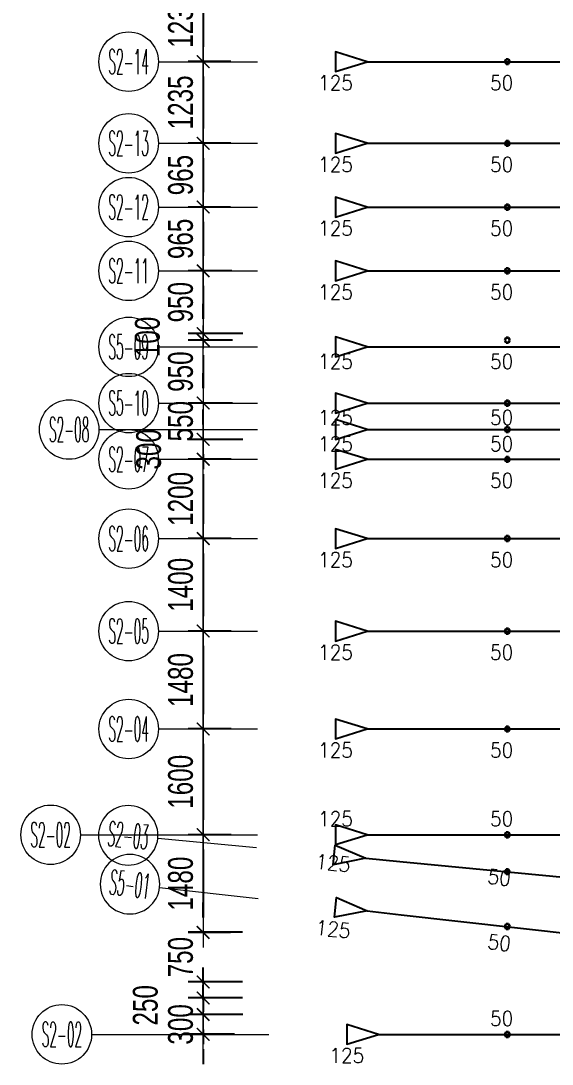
# Model space of a CAD drawing. Header units: millimetres. Extents: x 131629 to 589785, y -24154 to 45581.
# Drawn here: x 375639 to 383678, y 8149 to 23931 of the extents above; entities that cross this region are included whole.
import ezdxf
from ezdxf.enums import TextEntityAlignment as Align

# ---------------------------------------------------------------- set-up
doc = ezdxf.new("R2010")
doc.units = ezdxf.units.MM
doc.layers.get('0').update_dxf_attribs({"lineweight": 20})
doc.layers.get('Defpoints').update_dxf_attribs({"color": 151, "lineweight": 9})
doc.layers.add('ARES_TAG', color=3, linetype='Continuous')
doc.layers.add('NDC_S_TENDON', color=10, linetype='Continuous')
doc.layers.add('Current_plane_Column', color=7, linetype='Continuous', true_color=0x4b00ff)
for name, color, linetype, lineweight in [('NDC_S-TENDON', 6, 'Continuous', 35), ('NDC_S_ANNO', 7, 'Continuous', 20), ('NDC_S_DIM', 1, 'Continuous', 15), ('NDC_S_SYMBOL', 1, 'Continuous', 15)]:
    doc.layers.add(name, color=color, linetype=linetype, lineweight=lineweight)
doc.styles.add('ARES_ROMANS_0.36', font='romans.shx', dxfattribs={"width": 0.36, "bigfont": 'vns.shx'})
doc.styles.add('ARIAL', font='arial.ttf', dxfattribs={"width": 0.7})
doc.styles.add('MtXpl_standard_shx', font='standard.shx')
doc.styles.get("Standard").update_dxf_attribs({"font": 'arial.ttf'})
doc.dimstyles.new('NDC_dim_150', dxfattribs={"dimscale": 150, "dimtxt": 2.5, "dimasz": 1.5, "dimexe": 1.5, "dimexo": 2.5, "dimgap": 1, "dimtad": 1, "dimdec": 0, "dimzin": 0, "dimdsep": 46, "dimtxsty": 'ARIAL', "dimblk": 'DIMMARK', "dimcen": 0.09, "dimdle": 1.2, "dimclrd": 1, "dimclre": 1, "dimclrt": 3, "dimadec": 0, "dimazin": 0, "dimtfac": 1, "dimtdec": 0, "dimtix": 1, "dimtofl": 0, "dimtmove": 0, "dimatfit": 3, "dimfxl": 4, "dimfxlon": 1, "dimtolj": 1, "dimtzin": 0, "dimarcsym": 0})

# ---------------------------------------------------------------- blocks, each defined once
blk = doc.blocks.new('*U625')
at = {"layer": 'NDC_S_SYMBOL', "color": 3}
blk.add_line((-10269, 0), (-7588, 0), dxfattribs=at)
blk.add_circle((-10719, 0), 450, dxfattribs=at)
at = {"layer": 'NDC_S_TENDON'}
blk.add_line((-5409, 0), (-500, 0), dxfattribs=at)
blk.add_lwpolyline([(-5929, 0), (-6409, 150), (-6409, -150), (-5929, 0), (-5409, 0)], dxfattribs=at)
at = {"layer": 'ARES_TAG', "style": 'ARES_ROMANS_0.36', "width": 0.36}
blk.add_attdef('S3', text='', height=375, dxfattribs=at).set_placement((-10719, 0), align=Align.MIDDLE_CENTER)
blk = doc.blocks.new('*U642')
at = {"layer": 'NDC_S_SYMBOL', "color": 3}
blk.add_line((-10006, 0), (-7606, 0), dxfattribs=at)
blk.add_circle((-10456, 0), 450, dxfattribs=at)
at = {"layer": 'NDC_S_TENDON'}
blk.add_line((-5426, 0), (-500, 0), dxfattribs=at)
blk.add_lwpolyline([(-5946, 0), (-6426, 150), (-6426, -150), (-5946, 0), (-5426, 0)], dxfattribs=at)
at = {"layer": 'ARES_TAG', "style": 'ARES_ROMANS_0.36', "width": 0.36}
blk.add_attdef('S3', text='', height=375, dxfattribs=at).set_placement((-10456, 0), align=Align.MIDDLE_CENTER)
blk = doc.blocks.new('*U626')
at = {"layer": 'NDC_S_SYMBOL', "color": 3}
blk.add_line((-9088, 0), (-7588, 0), dxfattribs=at)
blk.add_circle((-9538, 0), 450, dxfattribs=at)
at = {"layer": 'NDC_S_TENDON'}
blk.add_line((-5409, 0), (-500, 0), dxfattribs=at)
blk.add_lwpolyline([(-5929, 0), (-6409, 150), (-6409, -150), (-5929, 0), (-5409, 0)], dxfattribs=at)
at = {"layer": 'ARES_TAG', "style": 'ARES_ROMANS_0.36', "width": 0.36}
blk.add_attdef('S3', text='', height=375, dxfattribs=at).set_placement((-9538, 0), align=Align.MIDDLE_CENTER)
blk = doc.blocks.new('*U638')
at = {"layer": 'NDC_S_SYMBOL', "color": 3}
blk.add_line((-9088, 0), (-7588, 0), dxfattribs=at)
blk.add_circle((-9538, 0), 450, dxfattribs=at)
at = {"layer": 'NDC_S_TENDON'}
for p, q in [((-5409, 0), (-500, 0)), ((-500, 0), (2837, 0)), ((2837, 0), (3639, 0)), ((3639, 0), (4639, 0)), ((4489, -150), (4489, 150))]:
    blk.add_line(p, q, dxfattribs=at)
blk.add_lwpolyline([(-5929, 0), (-6409, 150), (-6409, -150), (-5929, 0), (-5409, 0)], dxfattribs=at)
at = {"layer": 'ARES_TAG', "style": 'ARES_ROMANS_0.36', "width": 0.36}
blk.add_attdef('S3', text='', height=375, dxfattribs=at).set_placement((-9538, 0), align=Align.MIDDLE_CENTER)
blk = doc.blocks.new('*U633')
at = {"layer": 'NDC_S_SYMBOL', "color": 3}
blk.add_line((-9088, 0), (-7588, 0), dxfattribs=at)
blk.add_circle((-9538, 0), 450, dxfattribs=at)
at = {"layer": 'NDC_S_TENDON'}
blk.add_line((-5408, 0), (-500, 0), dxfattribs=at)
blk.add_lwpolyline([(-5928, 0), (-6408, 150), (-6408, -150), (-5928, 0), (-5408, 0)], dxfattribs=at)
at = {"layer": 'ARES_TAG', "style": 'ARES_ROMANS_0.36', "width": 0.36}
blk.add_attdef('S3', text='', height=375, dxfattribs=at).set_placement((-9538, 0), align=Align.MIDDLE_CENTER)
blk = doc.blocks.new('*U623')
at = {"layer": 'NDC_S_SYMBOL', "color": 3}
blk.add_line((-10269, 0), (-7588, 0), dxfattribs=at)
blk.add_circle((-10719, 0), 450, dxfattribs=at)
at = {"layer": 'NDC_S_TENDON'}
blk.add_line((-5409, 0), (-500, 0), dxfattribs=at)
blk.add_lwpolyline([(-5929, 0), (-6409, 150), (-6409, -150), (-5929, 0), (-5409, 0)], dxfattribs=at)
at = {"layer": 'ARES_TAG', "style": 'ARES_ROMANS_0.36', "width": 0.36}
blk.add_attdef('S3', text='', height=375, dxfattribs=at).set_placement((-10719, 0), align=Align.MIDDLE_CENTER)
blk = doc.blocks.new('*U621')
at = {"layer": 'NDC_S_SYMBOL', "color": 3}
blk.add_line((-31363, -1675), (-29872, -1508), dxfattribs=at)
blk.add_circle((-31810, -1725), 450, dxfattribs=at)
at = {"layer": 'NDC_S_TENDON'}
blk.add_line((-27706, -1264), (-16450, 0), dxfattribs=at)
blk.add_lwpolyline([(-28223, -1322), (-28717, -1227), (-28683, -1525), (-28223, -1322), (-27706, -1264)], dxfattribs=at)
at = {"layer": 'ARES_TAG', "style": 'ARES_ROMANS_0.36', "width": 0.36}
blk.add_attdef('S3', text='', height=375, rotation=6.4084, dxfattribs=at).set_placement((-31810, -1725), align=Align.MIDDLE_CENTER)
blk = doc.blocks.new('*U622')
at = {"layer": 'NDC_S_SYMBOL', "color": 3}
blk.add_line((-31388, -1430), (-29895, -1287), dxfattribs=at)
blk.add_circle((-31836, -1473), 450, dxfattribs=at)
at = {"layer": 'NDC_S_TENDON'}
blk.add_line((-27725, -1079), (-16450, 0), dxfattribs=at)
blk.add_lwpolyline([(-28243, -1129), (-28735, -1025), (-28707, -1324), (-28243, -1129), (-27725, -1079)], dxfattribs=at)
at = {"layer": 'ARES_TAG', "style": 'ARES_ROMANS_0.36', "width": 0.36}
blk.add_attdef('S3', text='', height=375, rotation=5.4684, dxfattribs=at).set_placement((-31836, -1473), align=Align.MIDDLE_CENTER)
blk = doc.blocks.new('*U640')
at = {"layer": 'NDC_S_SYMBOL', "color": 3}
blk.add_line((-9088, 0), (-7588, 0), dxfattribs=at)
blk.add_circle((-9538, 0), 450, dxfattribs=at)
at = {"layer": 'NDC_S_TENDON'}
blk.add_line((-5409, 0), (-500, 0), dxfattribs=at)
blk.add_lwpolyline([(-5929, 0), (-6409, 150), (-6409, -150), (-5929, 0), (-5409, 0)], dxfattribs=at)
at = {"layer": 'ARES_TAG', "style": 'ARES_ROMANS_0.36', "width": 0.36}
blk.add_attdef('S3', text='', height=375, dxfattribs=at).set_placement((-9538, 0), align=Align.MIDDLE_CENTER)
blk = doc.blocks.new('TDX')
at = {"layer": 'NDC_S-TENDON', "linetype": 'Continuous'}
for p, q in [((380, 13849), (360, 13814)), ((380, 13849), (360, 13814)), ((360, 13814), (380, 13779)), ((360, 13814), (380, 13779)), ((420, 13849), (380, 13849)), ((420, 13849), (380, 13849)), ((380, 13779), (420, 13779)), ((380, 13779), (420, 13779)), ((440, 13814), (420, 13849)), ((440, 13814), (420, 13849)), ((420, 13779), (440, 13814)), ((420, 13779), (440, 13814)), ((380, 12614), (360, 12579)), ((380, 12614), (360, 12579)), ((360, 12579), (380, 12544)), ((360, 12579), (380, 12544)), ((420, 12614), (380, 12614)), ((420, 12614), (380, 12614)), ((380, 12544), (420, 12544)), ((380, 12544), (420, 12544)), ((440, 12579), (420, 12614)), ((440, 12579), (420, 12614)), ((420, 12544), (440, 12579)), ((420, 12544), (440, 12579)), ((380, 11649), (360, 11614)), ((380, 11649), (360, 11614)), ((360, 11614), (380, 11579)), ((360, 11614), (380, 11579)), ((420, 11649), (380, 11649)), ((420, 11649), (380, 11649)), ((380, 11579), (420, 11579)), ((380, 11579), (420, 11579)), ((440, 11614), (420, 11649)), ((440, 11614), (420, 11649)), ((420, 11579), (440, 11614)), ((420, 11579), (440, 11614)), ((380, 10684), (360, 10649)), ((380, 10684), (360, 10649)), ((360, 10649), (380, 10614)), ((360, 10649), (380, 10614)), ((420, 10684), (380, 10684)), ((420, 10684), (380, 10684)), ((380, 10614), (420, 10614)), ((380, 10614), (420, 10614)), ((440, 10649), (420, 10684)), ((440, 10649), (420, 10684)), ((420, 10614), (440, 10649)), ((420, 10614), (440, 10649)), ((380, 9634), (360, 9599)), ((380, 9634), (360, 9599)), ((420, 9634), (380, 9634)), ((420, 9634), (380, 9634)), ((440, 9599), (420, 9634)), ((440, 9599), (420, 9634)), ((360, 9599), (380, 9564)), ((360, 9599), (380, 9564)), ((380, 9564), (420, 9564)), ((380, 9564), (420, 9564)), ((420, 9564), (440, 9599)), ((420, 9564), (440, 9599)), ((380, 8684), (360, 8649)), ((380, 8684), (360, 8649)), ((420, 8684), (380, 8684)), ((420, 8684), (380, 8684)), ((440, 8649), (420, 8684)), ((440, 8649), (420, 8684)), ((360, 8649), (380, 8614)), ((360, 8649), (380, 8614)), ((380, 8614), (420, 8614)), ((380, 8614), (420, 8614)), ((420, 8614), (440, 8649)), ((420, 8614), (440, 8649)), ((380, 8284), (360, 8249)), ((380, 8284), (360, 8249)), ((360, 8249), (380, 8214)), ((360, 8249), (380, 8214)), ((420, 8284), (380, 8284)), ((420, 8284), (380, 8284)), ((380, 8214), (420, 8214)), ((380, 8214), (420, 8214)), ((440, 8249), (420, 8284)), ((440, 8249), (420, 8284)), ((420, 8214), (440, 8249)), ((420, 8214), (440, 8249)), ((380, 7833), (360, 7799)), ((380, 7833), (360, 7799)), ((360, 7799), (380, 7764)), ((360, 7799), (380, 7764)), ((420, 7833), (380, 7833)), ((420, 7833), (380, 7833)), ((380, 7764), (420, 7764)), ((380, 7764), (420, 7764)), ((440, 7799), (420, 7833)), ((440, 7799), (420, 7833)), ((420, 7764), (440, 7799)), ((420, 7764), (440, 7799)), ((380, 6634), (360, 6599)), ((380, 6634), (360, 6599)), ((420, 6634), (380, 6634)), ((420, 6634), (380, 6634)), ((440, 6599), (420, 6634)), ((440, 6599), (420, 6634)), ((360, 6599), (380, 6564)), ((360, 6599), (380, 6564)), ((380, 6564), (420, 6564)), ((380, 6564), (420, 6564)), ((420, 6564), (440, 6599)), ((420, 6564), (440, 6599)), ((380, 5234), (360, 5199)), ((380, 5234), (360, 5199)), ((420, 5234), (380, 5234)), ((420, 5234), (380, 5234)), ((440, 5199), (420, 5234)), ((440, 5199), (420, 5234)), ((360, 5199), (380, 5164)), ((360, 5199), (380, 5164)), ((380, 5164), (420, 5164)), ((380, 5164), (420, 5164)), ((420, 5164), (440, 5199)), ((420, 5164), (440, 5199)), ((380, 3754), (360, 3719)), ((380, 3754), (360, 3719)), ((360, 3719), (380, 3684)), ((360, 3719), (380, 3684)), ((420, 3754), (380, 3754)), ((420, 3754), (380, 3754)), ((380, 3684), (420, 3684)), ((380, 3684), (420, 3684)), ((440, 3719), (420, 3754)), ((440, 3719), (420, 3754)), ((420, 3684), (440, 3719)), ((420, 3684), (440, 3719)), ((380, 2154), (360, 2119)), ((380, 2154), (360, 2119)), ((360, 2119), (380, 2084)), ((360, 2119), (380, 2084)), ((420, 2154), (380, 2154)), ((420, 2154), (380, 2154)), ((380, 2084), (420, 2084)), ((380, 2084), (420, 2084)), ((440, 2119), (420, 2154)), ((440, 2119), (420, 2154)), ((420, 2084), (440, 2119)), ((420, 2084), (440, 2119)), ((380, 1595, 2947), (360, 1561, 2947)), ((380, 1595, 2947), (360, 1561, 2947)), ((420, 1595, 2947), (380, 1595, 2947)), ((420, 1595, 2947), (380, 1595, 2947)), ((440, 1561, 2947), (420, 1595, 2947)), ((440, 1561, 2947), (420, 1595, 2947)), ((360, 1561, 2947), (380, 1526, 2947)), ((360, 1561, 2947), (380, 1526, 2947)), ((380, 1526, 2947), (420, 1526, 2947)), ((380, 1526, 2947), (420, 1526, 2947)), ((420, 1526, 2947), (440, 1561, 2947)), ((420, 1526, 2947), (440, 1561, 2947)), ((380, 765, 2866), (360, 730, 2866)), ((380, 765, 2866), (360, 730, 2866)), ((360, 730, 2866), (380, 695, 2866)), ((360, 730, 2866), (380, 695, 2866)), ((420, 765, 2866), (380, 765, 2866)), ((420, 765, 2866), (380, 765, 2866)), ((380, 695, 2866), (420, 695, 2866)), ((380, 695, 2866), (420, 695, 2866)), ((440, 730, 2866), (420, 765, 2866)), ((440, 730, 2866), (420, 765, 2866)), ((420, 695, 2866), (440, 730, 2866)), ((420, 695, 2866), (440, 730, 2866)), ((380, -866, 17), (360, -901, 17)), ((380, -866, 17), (360, -901, 17)), ((360, -901, 17), (380, -936, 17)), ((360, -901, 17), (380, -936, 17)), ((420, -866, 17), (380, -866, 17)), ((420, -866, 17), (380, -866, 17)), ((380, -936, 17), (420, -936, 17)), ((380, -936, 17), (420, -936, 17)), ((440, -901, 17), (420, -866, 17)), ((440, -901, 17), (420, -866, 17)), ((420, -936, 17), (440, -901, 17)), ((420, -936, 17), (440, -901, 17))]:
    blk.add_line(p, q, dxfattribs=at)
ref = blk.add_blockref('*U633', (4208, 13814, -483))
ref.add_attrib('S3', 'S2-14', dxfattribs={"layer": 'ARES_TAG', "height": 375, "style": 'ARES_ROMANS_0.36', "width": 0.36}).set_placement((-5330, 13814, -483), align=Align.MIDDLE_CENTER)
ref = blk.add_blockref('*U633', (4208, 12579, -483))
ref.add_attrib('S3', 'S2-13', dxfattribs={"layer": 'ARES_TAG', "height": 375, "style": 'ARES_ROMANS_0.36', "width": 0.36}).set_placement((-5330, 12579, -483), align=Align.MIDDLE_CENTER)
ref = blk.add_blockref('*U638', (4209, 11614, -575))
ref.add_attrib('S3', 'S2-12', dxfattribs={"layer": 'ARES_TAG', "height": 375, "style": 'ARES_ROMANS_0.36', "width": 0.36}).set_placement((-5330, 11614, -575), align=Align.MIDDLE_CENTER)
ref = blk.add_blockref('*U638', (4209, 10649, 2300))
ref.add_attrib('S3', 'S2-11', dxfattribs={"layer": 'ARES_TAG', "height": 375, "style": 'ARES_ROMANS_0.36', "width": 0.36}).set_placement((-5330, 10649, 2300), align=Align.MIDDLE_CENTER)
ref = blk.add_blockref('*U640', (4209, 9499, -575))
ref.add_attrib('S3', 'S5-09', dxfattribs={"layer": 'ARES_TAG', "height": 375, "style": 'ARES_ROMANS_0.36', "width": 0.36}).set_placement((-5330, 9499, -575), align=Align.MIDDLE_CENTER)
ref = blk.add_blockref('*U640', (4209, 8649, -575))
ref.add_attrib('S3', 'S5-10', dxfattribs={"layer": 'ARES_TAG', "height": 375, "style": 'ARES_ROMANS_0.36', "width": 0.36}).set_placement((-5330, 8649, -575), align=Align.MIDDLE_CENTER)
ref = blk.add_blockref('*U642', (4226, 8249, 2098))
ref.add_attrib('S3', 'S2-08', dxfattribs={"layer": 'ARES_TAG', "height": 375, "style": 'ARES_ROMANS_0.36', "width": 0.36}).set_placement((-6230, 8249, 2098), align=Align.MIDDLE_CENTER)
ref = blk.add_blockref('*U626', (4209, 7799, 2228))
ref.add_attrib('S3', 'S2-07', dxfattribs={"layer": 'ARES_TAG', "height": 375, "style": 'ARES_ROMANS_0.36', "width": 0.36}).set_placement((-5330, 7799, 2228), align=Align.MIDDLE_CENTER)
ref = blk.add_blockref('*U626', (4209, 6599, 2228))
ref.add_attrib('S3', 'S2-06', dxfattribs={"layer": 'ARES_TAG', "height": 375, "style": 'ARES_ROMANS_0.36', "width": 0.36}).set_placement((-5330, 6599, 2228), align=Align.MIDDLE_CENTER)
ref = blk.add_blockref('*U626', (4209, 5199, 2228))
ref.add_attrib('S3', 'S2-05', dxfattribs={"layer": 'ARES_TAG', "height": 375, "style": 'ARES_ROMANS_0.36', "width": 0.36}).set_placement((-5330, 5199, 2228), align=Align.MIDDLE_CENTER)
ref = blk.add_blockref('*U626', (4209, 3719, 2228))
ref.add_attrib('S3', 'S2-04', dxfattribs={"layer": 'ARES_TAG', "height": 375, "style": 'ARES_ROMANS_0.36', "width": 0.36}).set_placement((-5330, 3719, 2228), align=Align.MIDDLE_CENTER)
ref = blk.add_blockref('*U623', (4209, 2119, 2228))
ref.add_attrib('S3', 'S2-02', dxfattribs={"layer": 'ARES_TAG', "height": 375, "style": 'ARES_ROMANS_0.36', "width": 0.36}).set_placement((-6511, 2119, 2228), align=Align.MIDDLE_CENTER)
ref = blk.add_blockref('*U622', (26500, 637, 2124), dxfattribs=dict(xscale=-1, rotation=180))
ref.add_attrib('S3', 'S2-03', dxfattribs={"layer": 'ARES_TAG', "height": 375, "rotation": 354.5316, "style": 'ARES_ROMANS_0.36', "width": 0.36}).set_placement((-5336, 2110, 2124), align=Align.MIDDLE_CENTER)
ref = blk.add_blockref('*U621', (26500, -354, 1933), dxfattribs=dict(xscale=-1, rotation=180))
ref.add_attrib('S3', 'S5-01', dxfattribs={"layer": 'ARES_TAG', "height": 375, "rotation": 353.5916, "style": 'ARES_ROMANS_0.36', "width": 0.36}).set_placement((-5310, 1371, 1933), align=Align.MIDDLE_CENTER)
ref = blk.add_blockref('*U625', (4379, -901, 2245))
ref.add_attrib('S3', 'S2-02', dxfattribs={"layer": 'ARES_TAG', "height": 375, "style": 'ARES_ROMANS_0.36', "width": 0.36}).set_placement((-6340, -901, 2245), align=Align.MIDDLE_CENTER)
at = {"layer": 'NDC_S_ANNO', "linetype": 'Continuous', "style": 'MtXpl_standard_shx'}
for p in [(138, 13381), (138, 12146), (138, 11181), (138, 10216), (138, 9166), (138, 8319), (138, 7919), (138, 7366), (138, 6166), (138, 4766), (138, 3286), (138, 2247), (138, -773, 17)]:
    blk.add_text('50', height=225, dxfattribs=at).set_placement(p)
for p in [(91, 1381), (91, 393)]:
    blk.add_text('50', height=225, rotation=353.6135, dxfattribs=at).set_placement(p)
at = {"layer": 'NDC_S_ANNO', "linetype": 'Continuous', "char_height": 225, "attachment_point": 5, "line_spacing_factor": 0.75}
for insert in [(-2200, 13495), (-2200, 12260), (-2200, 11295), (-2200, 10330), (-2200, 9280), (-2200, 8432), (-2200, 8032), (-2200, 7480), (-2200, 6280), (-2200, 4880), (-2200, 3400), (-2200, 2361), (-2029, -1220, -8828)]:
    blk.add_mtext('\\FSTANDARD.shx;125', dxfattribs=dict(at, insert=insert))
at = {"layer": 'NDC_S_ANNO', "linetype": 'Continuous', "char_height": 225, "attachment_point": 5, "rotation": 353.6135, "line_spacing_factor": 0.75}
for insert in [(-2236, 1691, 2904), (-2236, 691, 2986)]:
    blk.add_mtext('\\FSTANDARD.shx;125', dxfattribs=dict(at, insert=insert))
blk = doc.blocks.new('DIMMARK')
at = {"layer": 'NDC_S_DIM', "color": 1}
blk.add_line((-1.5, 0), (1, 0), dxfattribs=at)
at = {"layer": 'NDC_S_DIM', "color": 2, "const_width": 0.1}
blk.add_lwpolyline([(-0.424, -0.424), (0.424, 0.424)], dxfattribs=at)
blk = doc.blocks.new('*D930')
at = {"layer": 'Defpoints', "color": 0, "ltscale": 100, "transparency": 16777216}
for p in [(381625, 24550, 2800), (378398, 23315), (381625, 23315, 2800)]:
    blk.add_point(p, dxfattribs=at)
at = {"layer": 'NDC_S_DIM', "color": 1, "lineweight": -2, "ltscale": 100, "transparency": 16777216}
for p, q in [((378814, 24550), (378173, 24550)), ((378398, 24325), (378398, 23540)), ((378814, 23315), (378173, 23315))]:
    blk.add_line(p, q, dxfattribs=at)
at = {"layer": 'NDC_S_DIM', "color": 1, "lineweight": -2, "ltscale": 100, "transparency": 16777216, "xscale": 225, "yscale": 225, "zscale": 225}
for p, rotation in [((378398, 24550), 90), ((378398, 23315), 270)]:
    blk.add_blockref('DIMMARK', p, dxfattribs=dict(at, rotation=rotation))
at = {"layer": 'NDC_S_DIM', "color": 3, "ltscale": 100, "transparency": 16777216, "insert": (378057, 23933), "char_height": 375, "attachment_point": 5, "rotation": 90, "style": 'ARIAL'}
blk.add_mtext('\\A1;1235', dxfattribs=at)
blk = doc.blocks.new('*D931')
at = {"layer": 'Defpoints', "color": 0, "ltscale": 100, "transparency": 16777216}
for p in [(381625, 23315, 2800), (378398, 22080), (381625, 22080, 2800)]:
    blk.add_point(p, dxfattribs=at)
at = {"layer": 'NDC_S_DIM', "color": 1, "lineweight": -2, "ltscale": 100, "transparency": 16777216}
for p, q in [((378814, 23315), (378173, 23315)), ((378398, 23090), (378398, 22305)), ((378814, 22080), (378173, 22080))]:
    blk.add_line(p, q, dxfattribs=at)
at = {"layer": 'NDC_S_DIM', "color": 1, "lineweight": -2, "ltscale": 100, "transparency": 16777216, "xscale": 225, "yscale": 225, "zscale": 225}
for p, rotation in [((378398, 23315), 90), ((378398, 22080), 270)]:
    blk.add_blockref('DIMMARK', p, dxfattribs=dict(at, rotation=rotation))
at = {"layer": 'NDC_S_DIM', "color": 3, "ltscale": 100, "transparency": 16777216, "insert": (378057, 22698), "char_height": 375, "attachment_point": 5, "rotation": 90, "style": 'ARIAL'}
blk.add_mtext('\\A1;1235', dxfattribs=at)
blk = doc.blocks.new('*D932')
at = {"layer": 'Defpoints', "color": 0, "ltscale": 100, "transparency": 16777216}
for p in [(381625, 22080, 2800), (378398, 21115), (381625, 21115, 2817)]:
    blk.add_point(p, dxfattribs=at)
at = {"layer": 'NDC_S_DIM', "color": 1, "lineweight": -2, "ltscale": 100, "transparency": 16777216}
for p, q in [((378814, 22080), (378173, 22080)), ((378398, 21855), (378398, 21340)), ((378812, 21115), (378173, 21115))]:
    blk.add_line(p, q, dxfattribs=at)
at = {"layer": 'NDC_S_DIM', "color": 1, "lineweight": -2, "ltscale": 100, "transparency": 16777216, "xscale": 225, "yscale": 225, "zscale": 225}
for p, rotation in [((378398, 22080), 90), ((378398, 21115), 270)]:
    blk.add_blockref('DIMMARK', p, dxfattribs=dict(at, rotation=rotation))
at = {"layer": 'NDC_S_DIM', "color": 3, "ltscale": 100, "transparency": 16777216, "insert": (378057, 21598), "char_height": 375, "attachment_point": 5, "rotation": 90, "style": 'ARIAL'}
blk.add_mtext('\\A1;965', dxfattribs=at)
blk = doc.blocks.new('*D933')
at = {"layer": 'Defpoints', "color": 0, "ltscale": 100, "transparency": 16777216}
for p in [(381625, 21115, 2817), (378398, 20150), (381639, 20150, 2625)]:
    blk.add_point(p, dxfattribs=at)
at = {"layer": 'NDC_S_DIM', "color": 1, "lineweight": -2, "ltscale": 100, "transparency": 16777216}
for p, q in [((378812, 21115), (378173, 21115)), ((378398, 20890), (378398, 20375)), ((378831, 20150), (378173, 20150))]:
    blk.add_line(p, q, dxfattribs=at)
at = {"layer": 'NDC_S_DIM', "color": 1, "lineweight": -2, "ltscale": 100, "transparency": 16777216, "xscale": 225, "yscale": 225, "zscale": 225}
for p, rotation in [((378398, 21115), 90), ((378398, 20150), 270)]:
    blk.add_blockref('DIMMARK', p, dxfattribs=dict(at, rotation=rotation))
at = {"layer": 'NDC_S_DIM', "color": 3, "ltscale": 100, "transparency": 16777216, "insert": (378057, 20633), "char_height": 375, "attachment_point": 5, "rotation": 90, "style": 'ARIAL'}
blk.add_mtext('\\A1;965', dxfattribs=at)
blk = doc.blocks.new('*D934')
at = {"layer": 'Defpoints', "color": 0, "ltscale": 100, "transparency": 16777216}
for p in [(381639, 20150, 2625), (378398, 19200), (381639, 19200)]:
    blk.add_point(p, dxfattribs=at)
at = {"layer": 'NDC_S_DIM', "color": 1, "lineweight": -2, "ltscale": 100, "transparency": 16777216}
for p, q in [((378831, 20150), (378173, 20150)), ((378398, 19925), (378398, 19425)), ((378998, 19200), (378173, 19200))]:
    blk.add_line(p, q, dxfattribs=at)
at = {"layer": 'NDC_S_DIM', "color": 1, "lineweight": -2, "ltscale": 100, "transparency": 16777216, "xscale": 225, "yscale": 225, "zscale": 225}
for p, rotation in [((378398, 20150), 90), ((378398, 19200), 270)]:
    blk.add_blockref('DIMMARK', p, dxfattribs=dict(at, rotation=rotation))
at = {"layer": 'NDC_S_DIM', "color": 3, "ltscale": 100, "transparency": 16777216, "insert": (378057, 19675), "char_height": 375, "attachment_point": 5, "rotation": 90, "style": 'ARIAL'}
blk.add_mtext('\\A1;950', dxfattribs=at)
blk = doc.blocks.new('*D935')
at = {"layer": 'Defpoints', "color": 0, "ltscale": 100, "transparency": 16777216}
for p in [(378398, 19100), (381639, 19200), (381670, 19100, 2556)]:
    blk.add_point(p, dxfattribs=at)
at = {"layer": 'NDC_S_DIM', "color": 1, "lineweight": -2, "ltscale": 100, "transparency": 16777216}
for p, q in [((378398, 19425), (378398, 19650)), ((378998, 19200), (378173, 19200)), ((378839, 19100), (378173, 19100)), ((378398, 18875), (378398, 18650))]:
    blk.add_line(p, q, dxfattribs=at)
at = {"layer": 'NDC_S_DIM', "color": 1, "lineweight": -2, "ltscale": 100, "transparency": 16777216, "xscale": 225, "yscale": 225, "zscale": 225}
for p, rotation in [((378398, 19200), 270), ((378398, 19100), 90)]:
    blk.add_blockref('DIMMARK', p, dxfattribs=dict(at, rotation=rotation))
at = {"layer": 'NDC_S_DIM', "color": 3, "ltscale": 100, "transparency": 16777216, "insert": (377555, 19150), "char_height": 375, "attachment_point": 5, "rotation": 90, "style": 'ARIAL'}
blk.add_mtext('\\A1;100', dxfattribs=at)
blk = doc.blocks.new('*D936')
at = {"layer": 'Defpoints', "color": 0, "ltscale": 100, "transparency": 16777216}
for p in [(381670, 19100, 2556), (378398, 18150), (381670, 18150, 2556)]:
    blk.add_point(p, dxfattribs=at)
at = {"layer": 'NDC_S_DIM', "color": 1, "lineweight": -2, "ltscale": 100, "transparency": 16777216}
for p, q in [((378839, 19100), (378173, 19100)), ((378398, 18875), (378398, 18375)), ((378839, 18150), (378173, 18150))]:
    blk.add_line(p, q, dxfattribs=at)
at = {"layer": 'NDC_S_DIM', "color": 1, "lineweight": -2, "ltscale": 100, "transparency": 16777216, "xscale": 225, "yscale": 225, "zscale": 225}
for p, rotation in [((378398, 19100), 90), ((378398, 18150), 270)]:
    blk.add_blockref('DIMMARK', p, dxfattribs=dict(at, rotation=rotation))
at = {"layer": 'NDC_S_DIM', "color": 3, "ltscale": 100, "transparency": 16777216, "insert": (378057, 18625), "char_height": 375, "attachment_point": 5, "rotation": 90, "style": 'ARIAL'}
blk.add_mtext('\\A1;950', dxfattribs=at)
blk = doc.blocks.new('*D937')
at = {"layer": 'Defpoints', "color": 0, "ltscale": 100, "transparency": 16777216}
for p in [(381670, 18150, 2556), (378398, 17600), (381747, 17600, 2588)]:
    blk.add_point(p, dxfattribs=at)
at = {"layer": 'NDC_S_DIM', "color": 1, "lineweight": -2, "ltscale": 100, "transparency": 16777216}
for p, q in [((378398, 18375), (378398, 18600)), ((378839, 18150), (378173, 18150)), ((378842, 17600), (378173, 17600)), ((378398, 17375), (378398, 17150))]:
    blk.add_line(p, q, dxfattribs=at)
at = {"layer": 'NDC_S_DIM', "color": 1, "lineweight": -2, "ltscale": 100, "transparency": 16777216, "xscale": 225, "yscale": 225, "zscale": 225}
for p, rotation in [((378398, 18150), 270), ((378398, 17600), 90)]:
    blk.add_blockref('DIMMARK', p, dxfattribs=dict(at, rotation=rotation))
at = {"layer": 'NDC_S_DIM', "color": 3, "ltscale": 100, "transparency": 16777216, "insert": (378057, 17875), "char_height": 375, "attachment_point": 5, "rotation": 90, "style": 'ARIAL'}
blk.add_mtext('\\A1;550', dxfattribs=at)
blk = doc.blocks.new('*D938')
at = {"layer": 'Defpoints', "color": 0, "ltscale": 100, "transparency": 16777216}
for p in [(381747, 17600), (378398, 17300), (381747, 17300, 2814)]:
    blk.add_point(p, dxfattribs=at)
at = {"layer": 'NDC_S_DIM', "color": 1, "lineweight": -2, "ltscale": 100, "transparency": 16777216}
for p, q in [((378398, 17825), (378398, 18050)), ((378998, 17600), (378173, 17600)), ((378821, 17300), (378173, 17300)), ((378398, 17075), (378398, 16850))]:
    blk.add_line(p, q, dxfattribs=at)
at = {"layer": 'NDC_S_DIM', "color": 1, "lineweight": -2, "ltscale": 100, "transparency": 16777216, "xscale": 225, "yscale": 225, "zscale": 225}
for p, rotation in [((378398, 17600), 270), ((378398, 17300), 90)]:
    blk.add_blockref('DIMMARK', p, dxfattribs=dict(at, rotation=rotation))
at = {"layer": 'NDC_S_DIM', "color": 3, "ltscale": 100, "transparency": 16777216, "insert": (377574, 17450), "char_height": 375, "attachment_point": 5, "rotation": 90, "style": 'ARIAL'}
blk.add_mtext('\\A1;300', dxfattribs=at)
blk = doc.blocks.new('*D939')
at = {"layer": 'Defpoints', "color": 0, "ltscale": 100, "transparency": 16777216}
for p in [(381747, 17300, 2814), (378398, 16100), (381747, 16100, 2814)]:
    blk.add_point(p, dxfattribs=at)
at = {"layer": 'NDC_S_DIM', "color": 1, "lineweight": -2, "ltscale": 100, "transparency": 16777216}
for p, q in [((378821, 17300), (378173, 17300)), ((378398, 17075), (378398, 16325)), ((378821, 16100), (378173, 16100))]:
    blk.add_line(p, q, dxfattribs=at)
at = {"layer": 'NDC_S_DIM', "color": 1, "lineweight": -2, "ltscale": 100, "transparency": 16777216, "xscale": 225, "yscale": 225, "zscale": 225}
for p, rotation in [((378398, 17300), 90), ((378398, 16100), 270)]:
    blk.add_blockref('DIMMARK', p, dxfattribs=dict(at, rotation=rotation))
at = {"layer": 'NDC_S_DIM', "color": 3, "ltscale": 100, "transparency": 16777216, "insert": (378057, 16700), "char_height": 375, "attachment_point": 5, "rotation": 90, "style": 'ARIAL'}
blk.add_mtext('\\A1;1200', dxfattribs=at)
blk = doc.blocks.new('*D940')
at = {"layer": 'Defpoints', "color": 0, "ltscale": 100, "transparency": 16777216}
for p in [(381747, 16100, 2814), (378398, 14700), (381747, 14700, 2814)]:
    blk.add_point(p, dxfattribs=at)
at = {"layer": 'NDC_S_DIM', "color": 1, "lineweight": -2, "ltscale": 100, "transparency": 16777216}
for p, q in [((378821, 16100), (378173, 16100)), ((378398, 15875), (378398, 14925)), ((378821, 14700), (378173, 14700))]:
    blk.add_line(p, q, dxfattribs=at)
at = {"layer": 'NDC_S_DIM', "color": 1, "lineweight": -2, "ltscale": 100, "transparency": 16777216, "xscale": 225, "yscale": 225, "zscale": 225}
for p, rotation in [((378398, 16100), 90), ((378398, 14700), 270)]:
    blk.add_blockref('DIMMARK', p, dxfattribs=dict(at, rotation=rotation))
at = {"layer": 'NDC_S_DIM', "color": 3, "ltscale": 100, "transparency": 16777216, "insert": (378057, 15400), "char_height": 375, "attachment_point": 5, "rotation": 90, "style": 'ARIAL'}
blk.add_mtext('\\A1;1400', dxfattribs=at)
blk = doc.blocks.new('*D941')
at = {"layer": 'Defpoints', "color": 0, "ltscale": 100, "transparency": 16777216}
for p in [(381747, 14700, 2814), (378398, 13220), (381747, 13220, 2814)]:
    blk.add_point(p, dxfattribs=at)
at = {"layer": 'NDC_S_DIM', "color": 1, "lineweight": -2, "ltscale": 100, "transparency": 16777216}
for p, q in [((378821, 14700), (378173, 14700)), ((378398, 14475), (378398, 13445)), ((378821, 13220), (378173, 13220))]:
    blk.add_line(p, q, dxfattribs=at)
at = {"layer": 'NDC_S_DIM', "color": 1, "lineweight": -2, "ltscale": 100, "transparency": 16777216, "xscale": 225, "yscale": 225, "zscale": 225}
for p, rotation in [((378398, 14700), 90), ((378398, 13220), 270)]:
    blk.add_blockref('DIMMARK', p, dxfattribs=dict(at, rotation=rotation))
at = {"layer": 'NDC_S_DIM', "color": 3, "ltscale": 100, "transparency": 16777216, "insert": (378057, 13960), "char_height": 375, "attachment_point": 5, "rotation": 90, "style": 'ARIAL'}
blk.add_mtext('\\A1;1480', dxfattribs=at)
blk = doc.blocks.new('*D942')
at = {"layer": 'Defpoints', "color": 0, "ltscale": 100, "transparency": 16777216}
for p in [(381747, 13220, 2814), (378398, 11620), (381747, 11620, 2814)]:
    blk.add_point(p, dxfattribs=at)
at = {"layer": 'NDC_S_DIM', "color": 1, "lineweight": -2, "ltscale": 100, "transparency": 16777216}
for p, q in [((378821, 13220), (378173, 13220)), ((378398, 12995), (378398, 11845)), ((378821, 11620), (378173, 11620))]:
    blk.add_line(p, q, dxfattribs=at)
at = {"layer": 'NDC_S_DIM', "color": 1, "lineweight": -2, "ltscale": 100, "transparency": 16777216, "xscale": 225, "yscale": 225, "zscale": 225}
for p, rotation in [((378398, 13220), 90), ((378398, 11620), 270)]:
    blk.add_blockref('DIMMARK', p, dxfattribs=dict(at, rotation=rotation))
at = {"layer": 'NDC_S_DIM', "color": 3, "ltscale": 100, "transparency": 16777216, "insert": (378057, 12420), "char_height": 375, "attachment_point": 5, "rotation": 90, "style": 'ARIAL'}
blk.add_mtext('\\A1;1600', dxfattribs=at)
blk = doc.blocks.new('*D943')
at = {"layer": 'Defpoints', "color": 0, "ltscale": 100, "transparency": 16777216}
for p in [(381747, 11620, 2814), (378398, 10140), (381776, 10140, 2938)]:
    blk.add_point(p, dxfattribs=at)
at = {"layer": 'NDC_S_DIM', "color": 1, "lineweight": -2, "ltscale": 100, "transparency": 16777216}
for p, q in [((378821, 11620), (378173, 11620)), ((378398, 11395), (378398, 10365)), ((378813, 10140), (378173, 10140))]:
    blk.add_line(p, q, dxfattribs=at)
at = {"layer": 'NDC_S_DIM', "color": 1, "lineweight": -2, "ltscale": 100, "transparency": 16777216, "xscale": 225, "yscale": 225, "zscale": 225}
for p, rotation in [((378398, 11620), 90), ((378398, 10140), 270)]:
    blk.add_blockref('DIMMARK', p, dxfattribs=dict(at, rotation=rotation))
at = {"layer": 'NDC_S_DIM', "color": 3, "ltscale": 100, "transparency": 16777216, "insert": (378057, 10880), "char_height": 375, "attachment_point": 5, "rotation": 90, "style": 'ARIAL'}
blk.add_mtext('\\A1;1480', dxfattribs=at)
blk = doc.blocks.new('*D944')
at = {"layer": 'Defpoints', "color": 0, "ltscale": 100, "transparency": 16777216}
for p in [(393867, 9150, 1933), (378398, 8900), (381771, 8900)]:
    blk.add_point(p, dxfattribs=at)
at = {"layer": 'NDC_S_DIM', "color": 1, "lineweight": -2, "ltscale": 100, "transparency": 16777216}
for p, q in [((378398, 9375), (378398, 9600)), ((378992, 9150), (378173, 9150)), ((378998, 8900), (378173, 8900)), ((378398, 8675), (378398, 8450))]:
    blk.add_line(p, q, dxfattribs=at)
at = {"layer": 'NDC_S_DIM', "color": 1, "lineweight": -2, "ltscale": 100, "transparency": 16777216, "xscale": 225, "yscale": 225, "zscale": 225}
for p, rotation in [((378398, 9150), 270), ((378398, 8900), 90)]:
    blk.add_blockref('DIMMARK', p, dxfattribs=dict(at, rotation=rotation))
at = {"layer": 'NDC_S_DIM', "color": 3, "ltscale": 100, "transparency": 16777216, "insert": (377524, 9039), "char_height": 375, "attachment_point": 5, "rotation": 90, "style": 'ARIAL'}
blk.add_mtext('\\A1;250', dxfattribs=at)
blk = doc.blocks.new('*D945')
at = {"layer": 'Defpoints', "color": 0, "ltscale": 100, "transparency": 16777216}
for p in [(378398, 8900), (381771, 8900), (381771, 8600, 2245)]:
    blk.add_point(p, dxfattribs=at)
at = {"layer": 'NDC_S_DIM', "color": 1, "lineweight": -2, "ltscale": 100, "transparency": 16777216}
for p, q in [((378398, 9125), (378398, 9350)), ((378998, 8900), (378173, 8900)), ((378873, 8600), (378173, 8600)), ((378398, 8375), (378398, 8150))]:
    blk.add_line(p, q, dxfattribs=at)
at = {"layer": 'NDC_S_DIM', "color": 1, "lineweight": -2, "ltscale": 100, "transparency": 16777216, "xscale": 225, "yscale": 225, "zscale": 225}
for p, rotation in [((378398, 8900), 270), ((378398, 8600), 90)]:
    blk.add_blockref('DIMMARK', p, dxfattribs=dict(at, rotation=rotation))
at = {"layer": 'NDC_S_DIM', "color": 3, "ltscale": 100, "transparency": 16777216, "insert": (378057, 8750), "char_height": 375, "attachment_point": 5, "rotation": 90, "style": 'ARIAL'}
blk.add_mtext('\\A1;300', dxfattribs=at)
blk = doc.blocks.new('*D1058')
at = {"layer": 'Defpoints', "color": 0, "ltscale": 100, "transparency": 16777216}
for p in [(378398, 10143), (394130, 10143, 2124), (393867, 9392, 1933)]:
    blk.add_point(p, dxfattribs=at)
at = {"layer": 'NDC_S_DIM', "color": 1, "lineweight": -2, "ltscale": 100, "transparency": 16777216}
for p, q in [((378398, 10368), (378398, 10593)), ((378991, 10143), (378173, 10143)), ((378992, 9392), (378173, 9392)), ((378398, 9167), (378398, 8942))]:
    blk.add_line(p, q, dxfattribs=at)
at = {"layer": 'NDC_S_DIM', "color": 1, "lineweight": -2, "ltscale": 100, "transparency": 16777216, "xscale": 225, "yscale": 225, "zscale": 225}
for p, rotation in [((378398, 10143), 270), ((378398, 9392), 90)]:
    blk.add_blockref('DIMMARK', p, dxfattribs=dict(at, rotation=rotation))
at = {"layer": 'NDC_S_DIM', "color": 3, "ltscale": 100, "transparency": 16777216, "insert": (378057, 9767), "char_height": 375, "attachment_point": 5, "rotation": 90, "style": 'ARIAL'}
blk.add_mtext('\\A1;750', dxfattribs=at)

msp = doc.modelspace()

# ---------------------------------------------------------------- block references
at = {"layer": 'Current_plane_Column'}
msp.add_blockref('TDX', (382600, 9500), dxfattribs=at)

# ---------------------------------------------------------------- dimensions: what is measured, and where the dimension line sits
at = {"layer": 'NDC_S_DIM', "ltscale": 100}
for base, p1, p2, picture, middle in [((378398.3, 23315), (381625.4, 24550, 2800.4), (381625.4, 23315, 2800.4), '*D930', (378056.7, 23932.5)), ((378398.3, 22080), (381625.4, 23315, 2800.4), (381625.4, 22080, 2800.4), '*D931', (378056.7, 22697.5)), ((378398.3, 21115), (381625.4, 22080, 2800.4), (381625.1, 21115, 2817.1), '*D932', (378056.9, 21597.5)), ((378398.3, 20150), (381625.1, 21115, 2817.1), (381639, 20150, 2625), '*D933', (378056.9, 20632.5)), ((378398.3, 19200), (381639, 20150, 2625), (381639, 19200), '*D934', (378056.9, 19675)), ((378398.3, 18150), (381670.1, 19100, 2555.8), (381670.1, 18150, 2555.8), '*D936', (378056.9, 18625)), ((378398.3, 17600), (381670.1, 18150, 2555.8), (381746.5, 17600, 2587.5), '*D937', (378056.9, 17875)), ((378398.3, 16100.1), (381746.5, 17299.8, 2814.1), (381746.5, 16100.1, 2814.1), '*D939', (378056.9, 16700)), ((378398.3, 14700.1), (381746.5, 16100.1, 2814.1), (381746.5, 14700.1, 2814.1), '*D940', (378056.9, 15400.1)), ((378398.3, 13220.1), (381746.5, 14700.1, 2814.1), (381746.5, 13220.1, 2814.1), '*D941', (378056.9, 13960.1)), ((378398.3, 11620.1), (381746.5, 13220.1, 2814.1), (381746.5, 11620.1, 2814.1), '*D942', (378056.9, 12420.1)), ((378398.3, 10139.8), (381746.5, 11620.1, 2814.1), (381776.5, 10139.8, 2938.2), '*D943', (378056.9, 10879.9)), ((378398.3311, 10142.5546), (393866.5238, 9392.1273, 1932.7308), (394130.0668, 10142.5546, 2124.3974), '*D1058', (378056.8662, 9767.341)), ((378398.3, 8900), (381770.9, 8599.9, 2245.3), (381770.9, 8900), '*D945', (378056.7, 8749.9))]:
    dim = msp.add_linear_dim(base=base, p1=p1, p2=p2, angle=90, dimstyle='NDC_dim_150', override={"dimtmove": 1}, dxfattribs=at)
    dim.commit()
    dim.dimension.update_dxf_attribs({"geometry": picture, "text_midpoint": middle})
for base, p1, p2, picture, middle in [((378398.3, 19100), (381639, 19200), (381670.1, 19100, 2555.8), '*D935', (377896.8, 19150)), ((378398.3, 17299.8), (381746.5, 17600), (381746.5, 17299.8, 2814.1), '*D938', (377915.8, 17449.9)), ((378398.3, 8900), (393866.5, 9150.1, 1932.7), (381770.9, 8900), '*D944', (377865.4, 9039.4))]:
    dim = msp.add_linear_dim(base=base, p1=p1, p2=p2, angle=90, dimstyle='NDC_dim_150', override={"dimtmove": 1}, dxfattribs=at)
    dim.commit()
    dim.dimension.update_dxf_attribs({"geometry": picture, "text_midpoint": middle, "dimtype": 160})

doc.saveas('drawing.dxf')
